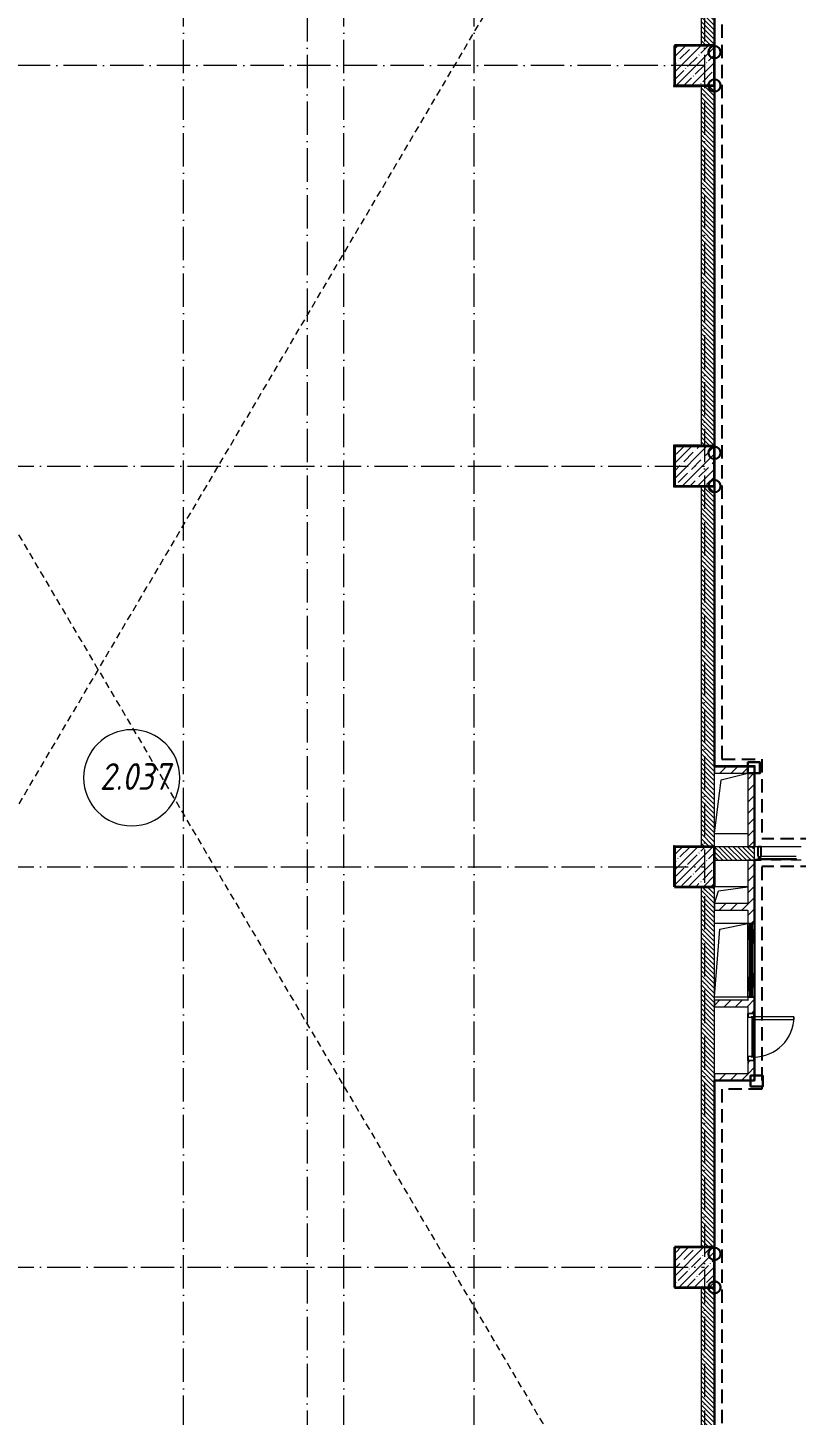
# Model space of a CAD drawing. Header units: millimetres. Extents: x -213536 to 1564669, y -45299 to 942238.
# Drawn here: x 512007 to 523517, y 443520 to 464300 of the extents above; entities that cross this region are included whole.
import ezdxf

# ---------------------------------------------------------------- set-up
doc = ezdxf.new("R2010")
doc.units = ezdxf.units.MM
for name, pattern in [('200_ШТРИХ_ш1п0_6_', [160, 100, -60]), ('50_200_ШТРИХ_1Т_ш5_п1_п1_', [700, 500, -100, 0, -100]), ('Штрих короткий', [300, 150, -150]), ('Штриховая _2 мм - 1 мм_', [300, 200, -100])]:
    doc.linetypes.add(name, pattern=pattern)
for name, color, linetype, lineweight in [('0-1', 7, 'Continuous', 5), ('0-2', 7, 'Continuous', 9), ('2) ПГП 4м', 4, 'Continuous', 30), ('2.1.2) ПГП мини окна 0.9м -', 200, 'Continuous', 53), ('3) ЖБ 4м', 3, 'Continuous', 30), ('4) Метл уголки', 6, 'Continuous', 30), ('5) Швы', 2, 'Continuous', 30), ('6) Мини окна 0.4 -', 10, 'Continuous', 30), ('Импосты витража', 7, 'Continuous', 9), ('Импосты витража-1', 7, 'Continuous', 25), ('Каркас_Импост', 7, 'Continuous', 13), ('Линии-1', 7, '200_ШТРИХ_ш1п0_6_', 9), ('Марки помещений', 7, 'Continuous', 9), ('Несущие колонны', 7, 'Continuous', 9), ('Несущие колонны-1', 7, 'Continuous', 35), ('Обобщенные модели', 7, 'Continuous', 9), ('Оси-2', 7, '50_200_ШТРИХ_1Т_ш5_п1_п1_', 9), ('Остекление-1', 7, 'Continuous', 9), ('Открывание-1', 7, 'Continuous', 9), ('Панель', 7, 'Continuous', 13), ('Перемычка-1', 7, 'Штрих короткий', 9), ('Стены', 7, 'Continuous', 9), ('Стены-1', 7, 'Continuous', 13), ('Штриховка разреза-1', 7, 'Continuous', 9), ('Элементы узлов', 7, 'Continuous', 9)]:
    doc.layers.add(name, color=color, linetype=linetype, lineweight=lineweight)
doc.layers.add('СТ-1_1', color=7, linetype='Штриховая _2 мм - 1 мм_', lineweight=90, true_color=0x888888)
doc.layers.get('0-2').off()
doc.styles.add('ISOCPEUR_I_2', font='isocpeui.ttf', dxfattribs={"width": 0.85, "height": 2.3})
pattern_1 = [(135, (0, 0), (-35.35534, -35.35534), [])]
pattern_2 = [(45, (0, 0), (-84.85281, 84.85281), [])]

# ---------------------------------------------------------------- blocks, each defined once
blk = doc.blocks.new('Ось 3 этаж')
at = {"layer": 'Оси-2'}
for p, q in [((514342.1, 423014.8), (514342.1, 477896.8)), ((516192.1, 477896.8), (516192.1, 439485.4)), ((518692.1, 423014.8), (518692.1, 477896.8)), ((522142.1, 477896.8), (522142.1, 423014.8)), ((516742.1, 423014.8), (516742.1, 476626.8)), ((522142.1, 463735.4), (501097.4, 463735.4)), ((501097.4, 457735.4), (522142.1, 457735.4)), ((501097.4, 451735.4), (522142.1, 451735.4)), ((501097.4, 445735.4), (522142.1, 445735.4))]:
    blk.add_line(p, q, dxfattribs=at)
blk = doc.blocks.new('BSC_Колонна _Прямоугольная - 600х600-26981669-АИ2_03_План отделки стен 3-го этажа _Часть 2_')
at = {"layer": 'Несущие колонны'}
h = blk.add_hatch(dxfattribs=at)
h.set_pattern_fill('FP_19', color=256, style=0, pattern_type=2)
h.set_pattern_definition([(45, (-91300, -38500), (-114.04925, 114.04925), []), (45, (-91185.95, -38500), (-114.04925, 114.04925), [201.613, -40.323, 3.353, -36.97])])
h.paths.add_polyline_path([(-295, -300), (300, -300), (300, 300), (-300, 300), (-300, -300)], flags=0)
at = {"layer": 'Несущие колонны-1'}
for p, q in [((300, 300), (-300, 300)), ((-300, 300), (-300, -300)), ((300, -300), (300, 300)), ((-300, -300), (300, -300))]:
    blk.add_line(p, q, dxfattribs=at)
blk = doc.blocks.new('BSC_Колонна _Прямоугольная - 600х600-V12-АИ2_03_План отделки стен 3-го этажа _Часть 2_')
at = {"layer": 'Несущие колонны'}
h = blk.add_hatch(dxfattribs=at)
h.set_pattern_fill('FP_20', color=256, style=0, pattern_type=2)
h.set_pattern_definition([(45, (-91300, -32500), (-114.04925, 114.04925), []), (45, (-91185.95, -32500), (-114.04925, 114.04925), [201.613, -40.323, 3.353, -36.97])])
h.paths.add_polyline_path([(-300, -300), (300, -300), (300, 300), (-300, 300)], flags=0)
at = {"layer": 'Несущие колонны-1'}
for p, q in [((300, 300), (-300, 300)), ((-300, 300), (-300, -300)), ((300, -300), (300, 300)), ((-300, -300), (300, -300))]:
    blk.add_line(p, q, dxfattribs=at)
blk = doc.blocks.new('BSC_Колонна _Прямоугольная - 600х600-V13-АИ2_03_План отделки стен 3-го этажа _Часть 2_')
at = {"layer": 'Несущие колонны'}
h = blk.add_hatch(dxfattribs=at)
h.set_pattern_fill('FP_21', color=256, style=0, pattern_type=2)
h.set_pattern_definition([(45, (-91300, -26500), (-114.04925, 114.04925), []), (45, (-91185.95, -26500), (-114.04925, 114.04925), [201.613, -40.323, 3.353, -36.97])])
h.paths.add_polyline_path([(-300, -300), (300, -300), (300, 300), (-300, 300)], flags=0)
at = {"layer": 'Несущие колонны-1'}
for p, q in [((300, 300), (-300, 300)), ((-300, 300), (-300, -300)), ((300, -300), (300, 300)), ((-300, -300), (300, -300))]:
    blk.add_line(p, q, dxfattribs=at)
blk = doc.blocks.new('BSC_Колонна _Прямоугольная - 600х600-V14-АИ2_03_План отделки стен 3-го этажа _Часть 2_')
at = {"layer": 'Несущие колонны'}
h = blk.add_hatch(dxfattribs=at)
h.set_pattern_fill('FP_22', color=256, style=0, pattern_type=2)
h.set_pattern_definition([(45, (-91300, -20500), (-114.04925, 114.04925), []), (45, (-91185.95, -20500), (-114.04925, 114.04925), [201.613, -40.323, 3.353, -36.97])])
h.paths.add_polyline_path([(-300, -300), (300, -300), (300, 300), (-300, 300)], flags=0)
at = {"layer": 'Несущие колонны-1'}
for p, q in [((300, 300), (-300, 300)), ((-300, 300), (-300, -300)), ((300, -300), (300, 300)), ((-300, -300), (300, -300))]:
    blk.add_line(p, q, dxfattribs=at)
blk = doc.blocks.new('Прямоугольный импост - 50 мм_заглушка-26940537-АИ2_03_План отделки стен 3-го этажа _Часть 2_')
at = {"layer": 'Импосты витража-1'}
for p, q in [((0, 17), (-50, 17)), ((-50, 17), (-50, 15)), ((-50, 15), (0, 15)), ((0, 15), (0, 17))]:
    blk.add_line(p, q, dxfattribs=at)
blk = doc.blocks.new('PNS_Панель прямоугольная2 - Нр_Стекло - 40мм-28950807-АИ2_03_План отделки стен 3-го этажа _Часть 2_')
at = {"layer": 'Остекление-1'}
for p, q in [((-262.5, 40), (262.5, 40)), ((-272.5, 0), (272.5, 0)), ((262.5, 0), (-262.5, 0))]:
    blk.add_line(p, q, dxfattribs=at)
blk = doc.blocks.new('Прямоугольный импост - Импост структурный с накладкой - 180мм-27489099-АИ2_03_План отделки стен 3-го этажа _Часть 2_')
at = {"layer": 'Импосты витража'}
for p, q in [((95500, 26800), (94975, 26800)), ((95500, 26603), (94975, 26603))]:
    blk.add_line(p, q, dxfattribs=at)
blk = doc.blocks.new('Прямоугольный импост - Импост структурный с накладкой - 180мм-26943387-АИ2_03_План отделки стен 3-го этажа _Часть 2_')
at = {"layer": 'Импосты витража-1'}
for p, q in [((-25, 0), (-25, 17)), ((-25, 17), (25, 17)), ((-15, 0), (-25, 0)), ((-15, -40), (-15, 0)), ((25, 0), (15, 0)), ((15, 0), (15, -40)), ((25, 17), (25, 0)), ((-25, -180), (-25, -40)), ((-25, -40), (-15, -40)), ((25, -180), (-25, -180)), ((15, -40), (25, -40)), ((25, -40), (25, -180))]:
    blk.add_line(p, q, dxfattribs=at)
blk = doc.blocks.new('AR_Отверстие прямоугольное _в плите_ - AR_Отверстие прямоугольное _в плите_-30552785-АИ2_03_План отделки стен 3-го этажа _Часть 2_')
at = {"layer": 'Обобщенные модели'}
for p, q in [((-150, 350), (250, 450)), ((-250, -450), (-150, 350)), ((-250, -450), (250, -450))]:
    blk.add_line(p, q, dxfattribs=at)
blk = doc.blocks.new('AR_Отверстие прямоугольное _в плите_ - AR_Отверстие прямоугольное _в плите_-30459257-АИ2_03_План отделки стен 3-го этажа _Часть 2_')
at = {"layer": 'Обобщенные модели'}
for p, q in [((250, 125), (-250, 125)), ((-250, -125), (-188, 63)), ((-188, 63), (250, 125))]:
    blk.add_line(p, q, dxfattribs=at)
blk = doc.blocks.new('AR_Отверстие прямоугольное _в плите_ - AR_Отверстие прямоугольное _в плите_-V262-АИ2_03_План отделки стен 3-го этажа _Часть 2_')
at = {"layer": 'Обобщенные модели'}
for p, q in [((250, 550), (-250, 550)), ((-250, -550), (-167, 467)), ((-167, 467), (250, 550)), ((-250, -550), (250, -550))]:
    blk.add_line(p, q, dxfattribs=at)
blk = doc.blocks.new('Дверь_СКБ_1Ст_Внутренняя_ШЕР - СОШ_Д-1__Дв_700x1800h_Технический шкаф ЭОМ и СС_EI30-36958901-АИ2_03_План отделки стен 3-го этажа _Часть 2_')
at = {"layer": 'Каркас_Импост'}
for p, q in [((-287.5, 40), (-337.5, 40)), ((-287.5, 40), (-287.5, 0)), ((-287.5, 0), (-277.5, 0)), ((-277.5, 0), (-277.5, -40)), ((302.5, 0), (312.5, 0)), ((302.5, 0), (302.5, -40)), ((362.5, 40), (312.5, 40)), ((312.5, 40), (312.5, 0)), ((362.5, 40), (362.5, -40)), ((-277.5, -40), (-337.5, -40)), ((362.5, -40), (302.5, -40))]:
    blk.add_line(p, q, dxfattribs=at)
at = {"layer": 'Открывание-1'}
blk.add_arc((-287.5, 40), 600, 360, 90, dxfattribs=at)
at = {"layer": 'Панель'}
for p, q in [((-287.5, 640), (-247.5, 640)), ((-287.5, 640), (-287.5, 40)), ((-247.5, 40), (-247.5, 640)), ((-287.5, 40), (-247.5, 40))]:
    blk.add_line(p, q, dxfattribs=at)
blk = doc.blocks.new('АР_Перемычка - АР_Перемычка-36959479-АИ2_03_План отделки стен 3-го этажа _Часть 2_')
at = {"layer": 'Обобщенные модели'}
blk.add_line((0, -50), (2, -50), dxfattribs=at)
blk = doc.blocks.new('154_Фахверк_СКБ_Швеллер - Тип_100_3960_зеркало-36793856-АИ2_03_План отделки стен 3-го этажа _Часть 2_')
at = {"layer": 'Обобщенные модели'}
for p, q in [((175, 50), (125, 50)), ((125, 50), (125, -50)), ((128, 47), (175, 47)), ((128, -47), (128, 47)), ((175, 47), (175, 50)), ((125, -50), (175, -50)), ((175, -47), (128, -47)), ((175, -50), (175, -47))]:
    blk.add_line(p, q, dxfattribs=at)
blk = doc.blocks.new('154_Стойка_СКБ_Швеллер - СМ-2180_100-28318692-АИ2_03_План отделки стен 3-го этажа _Часть 2_')
at = {"layer": 'Обобщенные модели'}
for p, q in [((171, 50), (125, 50)), ((125, 50), (125, -50)), ((129.5, 42.4), (171, 42.4)), ((129.5, -42.4), (129.5, 42.4)), ((171, 42.4), (171, 50)), ((125, -50), (171, -50)), ((171, -42.4), (129.5, -42.4)), ((171, -50), (171, -42.4))]:
    blk.add_line(p, q, dxfattribs=at)
blk = doc.blocks.new('Проем_Дверь_Прямоугольный - 3400х2800h_витражные проемы-35271956-АИ2_03_План отделки стен 3-го этажа _Часть 2_')
at = {"layer": 'Перемычка-1'}
for p, q in [((1700, 100), (-1700, 100)), ((1700, -100), (-1700, -100))]:
    blk.add_line(p, q, dxfattribs=at)
blk = doc.blocks.new('AR_Отверстие прямоугольное _в стене_ - AR_Отверстие прямоугольное _в стене__ОВ-36943067-АИ2_03_План отделки стен 3-го этажа _Часть 2_')
at = {"layer": 'Элементы узлов'}
for p, q in [((-550, 50), (550, 50)), ((550, 50), (-550, -50)), ((-550, 50), (550, -50)), ((550, 50), (-550, 50)), ((550, 50), (550, -50)), ((550, -50), (550, 50)), ((550, -50), (-550, -50)), ((-550, -50), (550, -50))]:
    blk.add_line(p, q, dxfattribs=at)
blk = doc.blocks.new('0125-Р-ОО-Ш2-АР-о_23_10_2024_rvt-1-АИ2_03_План отделки стен 3-го этажа _Часть 2_')
at = {"layer": 'Штриховка разреза-1'}
h = blk.add_hatch(dxfattribs=at)
h.set_pattern_fill('FP_1', color=256, style=0, pattern_type=2)
h.set_pattern_definition(pattern_1)
h.paths.add_polyline_path([(91600, 38800), (91600, 44250), (91400, 44250), (91400, 38800)], flags=0)
h = blk.add_hatch(dxfattribs=at)
h.set_pattern_fill('FP_1', color=256, style=0, pattern_type=2)
h.set_pattern_definition(pattern_1)
h.paths.add_polyline_path([(91600, 32800), (91600, 38200), (91400, 38200), (91400, 32800)], flags=0)
h = blk.add_hatch(dxfattribs=at)
h.set_pattern_fill('FP_1', color=256, style=0, pattern_type=2)
h.set_pattern_definition(pattern_1)
h.paths.add_polyline_path([(91600, 26800), (91600, 32200), (91400, 32200), (91400, 26800)], flags=0)
h = blk.add_hatch(dxfattribs=at)
h.set_pattern_fill('FP_3', color=256, style=0, pattern_type=2)
h.set_pattern_definition(pattern_2)
h.paths.add_polyline_path([(92100, 27900), (92200, 27900), (92200, 28000), (91600, 28000), (91600, 27900)], flags=0)
h = blk.add_hatch(dxfattribs=at)
h.set_pattern_fill('FP_3', color=256, style=0, pattern_type=2)
h.set_pattern_definition(pattern_2)
h.paths.add_polyline_path([(92200, 26800), (92200, 27900), (92100, 27900), (92100, 26800)], flags=0)
h = blk.add_hatch(dxfattribs=at)
h.set_pattern_fill('FP_1', color=256, style=0, pattern_type=2)
h.set_pattern_definition(pattern_1)
h.paths.add_polyline_path([(92200, 26600), (92200, 26800), (91600, 26800), (91600, 26600)], flags=0)
h = blk.add_hatch(dxfattribs=at)
h.set_pattern_fill('FP_3', color=256, style=0, pattern_type=2)
h.set_pattern_definition(pattern_2)
h.paths.add_polyline_path([(92200, 23400), (92200, 23554), (92192, 23554), (92192, 23595), (92108, 23595), (92108, 23554), (92100, 23554), (92100, 23400), (92192, 23400)], flags=0)
h.paths.add_polyline_path([(92197, 24303), (92197, 24350), (92200, 24350), (92200, 24500), (92197, 24500), (92197, 24547), (92103, 24547), (92103, 24500), (92100, 24500), (92100, 24350), (92103, 24350), (92103, 24303)], flags=0)
h.paths.add_polyline_path([(92200, 25650), (92200, 26600), (92100, 26600), (92100, 25650), (92113, 25650)], flags=0)
h = blk.add_hatch(dxfattribs=at)
h.set_pattern_fill('FP_1', color=256, style=0, pattern_type=2)
h.set_pattern_definition(pattern_1)
h.paths.add_polyline_path([(91600, 20800), (91600, 26200), (91400, 26200), (91400, 20800)], flags=0)
h = blk.add_hatch(dxfattribs=at)
h.set_pattern_fill('FP_3', color=256, style=0, pattern_type=2)
h.set_pattern_definition(pattern_2)
h.paths.add_polyline_path([(92100, 25850), (92100, 25950), (91600, 25950), (91600, 25850)], flags=0)
h = blk.add_hatch(dxfattribs=at)
h.set_pattern_fill('FP_3', color=256, style=0, pattern_type=2)
h.set_pattern_definition(pattern_2)
h.paths.add_polyline_path([(92100, 24400), (92100, 24500), (91600, 24500), (91600, 24400)], flags=0)
h = blk.add_hatch(dxfattribs=at)
h.set_pattern_fill('FP_3', color=256, style=0, pattern_type=2)
h.set_pattern_definition(pattern_2)
h.paths.add_polyline_path([(91600, 23300), (92200, 23300), (92200, 23400), (91600, 23400)], flags=0)
h = blk.add_hatch(dxfattribs=at)
h.set_pattern_fill('FP_1', color=256, style=0, pattern_type=2)
h.set_pattern_definition(pattern_1)
h.paths.add_polyline_path([(91600, 14650), (91600, 20200), (91400, 20200), (91400, 14650)], flags=0)
at = {"layer": 'Линии-1'}
for p, q in [((73700, 44150), (91093, 14662)), ((73707, 14762), (91093, 44238))]:
    blk.add_line(p, q, dxfattribs=at)
at = {"layer": 'Стены'}
blk.add_line((92100, 23600), (92100, 24300), dxfattribs=at)
at = {"layer": 'Стены-1'}
for p, q in [((91400, 44250), (91400, 38800)), ((91600, 38800), (91600, 44250)), ((91400, 38200), (91400, 32800)), ((91600, 32800), (91600, 38200)), ((91400, 32200), (91400, 26800)), ((91600, 26800), (91600, 32200)), ((92200, 28000), (91600, 28000)), ((91600, 28000), (91600, 27900)), ((91600, 27900), (92100, 27900)), ((92100, 27900), (92100, 26800)), ((92200, 27900), (92200, 28000)), ((92200, 26800), (92200, 27900)), ((92200, 26800), (91600, 26800)), ((91600, 26600), (92200, 26600)), ((92100, 26800), (92200, 26800)), ((92200, 26600), (92100, 26600)), ((92100, 26600), (92100, 25950)), ((92200, 26600), (92200, 26800)), ((92200, 25650), (92200, 26600)), ((91400, 26200), (91400, 20800)), ((91600, 20800), (91600, 26200)), ((92100, 25950), (91600, 25950)), ((91600, 25950), (91600, 25850)), ((91600, 25850), (92100, 25850)), ((92100, 25850), (92100, 25650)), ((92100, 24500), (91600, 24500)), ((91600, 24500), (91600, 24400)), ((91600, 24400), (92100, 24400)), ((92100, 24400), (92100, 24350)), ((92200, 24350), (92200, 24500)), ((92100, 23554), (92100, 23400)), ((92200, 23400), (92200, 23554)), ((92100, 23400), (91600, 23400)), ((91600, 23400), (91600, 23300)), ((91600, 23300), (92200, 23300)), ((92200, 23300), (92200, 23400)), ((91400, 20200), (91400, 14650)), ((91600, 14650), (91600, 20200))]:
    blk.add_line(p, q, dxfattribs=at)
at = {"layer": '0-2'}
for name, p in [('BSC_Колонна _Прямоугольная - 600х600-26981669-АИ2_03_План отделки стен 3-го этажа _Часть 2_', (91300, 38500)), ('BSC_Колонна _Прямоугольная - 600х600-V12-АИ2_03_План отделки стен 3-го этажа _Часть 2_', (91300, 32500)), ('AR_Отверстие прямоугольное _в плите_ - AR_Отверстие прямоугольное _в плите_-30552785-АИ2_03_План отделки стен 3-го этажа _Часть 2_', (91850, 27450)), ('BSC_Колонна _Прямоугольная - 600х600-V13-АИ2_03_План отделки стен 3-го этажа _Часть 2_', (91300, 26500)), ('Проем_Дверь_Прямоугольный - 3400х2800h_витражные проемы-35271956-АИ2_03_План отделки стен 3-го этажа _Часть 2_', (93900, 26700)), ('PNS_Панель прямоугольная2 - Нр_Стекло - 40мм-28950807-АИ2_03_План отделки стен 3-го этажа _Часть 2_', (92563, 26620)), ('Прямоугольный импост - Импост структурный с накладкой - 180мм-27489099-АИ2_03_План отделки стен 3-го этажа _Часть 2_', (-2675, 0)), ('AR_Отверстие прямоугольное _в плите_ - AR_Отверстие прямоугольное _в плите_-30459257-АИ2_03_План отделки стен 3-го этажа _Часть 2_', (91850, 26075)), ('AR_Отверстие прямоугольное _в плите_ - AR_Отверстие прямоугольное _в плите_-V262-АИ2_03_План отделки стен 3-го этажа _Часть 2_', (91850, 25100)), ('BSC_Колонна _Прямоугольная - 600х600-V14-АИ2_03_План отделки стен 3-го этажа _Часть 2_', (91300, 20500))]:
    blk.add_blockref(name, p, dxfattribs=at)
for name, p, rotation in [('Прямоугольный импост - 50 мм_заглушка-26940537-АИ2_03_План отделки стен 3-го этажа _Часть 2_', (92200, 26620), 180), ('AR_Отверстие прямоугольное _в стене_ - AR_Отверстие прямоугольное _в стене__ОВ-36943067-АИ2_03_План отделки стен 3-го этажа _Часть 2_', (92150, 25100), 89.99999999999962), ('154_Фахверк_СКБ_Швеллер - Тип_100_3960_зеркало-36793856-АИ2_03_План отделки стен 3-го этажа _Часть 2_', (92150, 24675), 269.9999999999996), ('154_Фахверк_СКБ_Швеллер - Тип_100_3960_зеркало-36793856-АИ2_03_План отделки стен 3-го этажа _Часть 2_', (92150, 24175), 89.99999999999962), ('АР_Перемычка - АР_Перемычка-36959479-АИ2_03_План отделки стен 3-го этажа _Часть 2_', (92150, 24300), 269.9999999999996), ('Дверь_СКБ_1Ст_Внутренняя_ШЕР - СОШ_Д-1__Дв_700x1800h_Технический шкаф ЭОМ и СС_EI30-36958901-АИ2_03_План отделки стен 3-го этажа _Часть 2_', (92150, 23962), 269.9999999999996), ('154_Стойка_СКБ_Швеллер - СМ-2180_100-28318692-АИ2_03_План отделки стен 3-го этажа _Часть 2_', (92150, 23725), 269.9999999999996)]:
    blk.add_blockref(name, p, dxfattribs=dict(at, rotation=rotation))
at = {"layer": '0-2', "extrusion": (0, 0, -1), "rotation": 180}
blk.add_blockref('Прямоугольный импост - Импост структурный с накладкой - 180мм-26943387-АИ2_03_План отделки стен 3-го этажа _Часть 2_', (-92275, 26620), dxfattribs=at)
blk = doc.blocks.new('AI_Марка_Помещение_х1__Общий_E___ISO-2_1K_ - Номер-16210215-АИ2_03_План отделки стен 3-го этажа _Часть 2_')
at = {"layer": 'Марки помещений'}
for start, end in [(360, 180), (180, 360)]:
    blk.add_arc((0.039, 0.312), 2.4, start, end, dxfattribs=at)
blk = doc.blocks.new('3этНиз')
at = {"layer": 'СТ-1_1', "lineweight": 25}
for p, q in [((522404, 470647), (522404, 453347)), ((522404, 453347), (523004, 453347)), ((523004, 453347), (523004, 452147)), ((526180, 452152), (523004, 452152)), ((526180, 451738), (523004, 451738)), ((523004, 451733), (523004, 448403)), ((523004, 448403), (522404, 448403)), ((522404, 448403), (522404, 433247))]:
    blk.add_line(p, q, dxfattribs=at)
at = {"layer": 'Стены-1'}
for p, q in [((522304, 453247), (522304, 470547)), ((522292, 469485), (522292, 464035)), ((521680, 463435), (521680, 463423)), ((521680, 463423), (522080, 463423)), ((522292, 463435), (522292, 458035)), ((521680, 458047), (521680, 457423)), ((522080, 458047), (521680, 458047)), ((522092, 458035), (522092, 458047)), ((521680, 457423), (522080, 457423)), ((522292, 457435), (522292, 453235)), ((522292, 453235), (522892, 453235)), ((522904, 453247), (522304, 453247)), ((522904, 453235), (522904, 453247)), ((521692, 452047), (521680, 452047)), ((521680, 452047), (521680, 451435)), ((522892, 451838), (522892, 450885)), ((522904, 451838), (522892, 451838)), ((522904, 448535), (522904, 451838)), ((522892, 449735), (522892, 449585)), ((522892, 449535), (522892, 448835)), ((522892, 448789), (522892, 448535))]:
    blk.add_line(p, q, dxfattribs=at)
at = {"layer": '0-1'}
blk.add_blockref('0125-Р-ОО-Ш2-АР-о_23_10_2024_rvt-1-АИ2_03_План отделки стен 3-го этажа _Часть 2_', (430692, 425235), dxfattribs=at)
at = {"layer": 'Марки помещений', "color": 3, "xscale": 300, "yscale": 300, "zscale": 99.99999999999993}
blk.add_blockref('AI_Марка_Помещение_х1__Общий_E___ISO-2_1K_ - Номер-16210215-АИ2_03_План отделки стен 3-го этажа _Часть 2_', (513553, 452973), dxfattribs=at)
at = {"layer": 'Марки помещений', "color": 114, "true_color": 0x139b48, "insert": (513087, 453286), "char_height": 400, "width": 785.65, "attachment_point": 1, "style": 'ISOCPEUR_I_2'}
blk.add_mtext('2.037', dxfattribs=at)

msp = doc.modelspace()

# ---------------------------------------------------------------- linework, layer by layer
at = {"layer": '2) ПГП 4м'}
for points in [[(522292.1, 469485.4), (522292.1, 464035.4)], [(522292.1, 463435.4), (522292.1, 458035.4)], [(522292.1, 457435.4), (522292.1, 453235.4), (522892.1, 453235.4), (522892.1, 452035.4)], [(522892.1, 451835.4), (522892.1, 448535.4), (522292.1, 448535.4), (522292.1, 446035.4)], [(522292.1, 445435.4), (522292.1, 439885.4)]]:
    msp.add_lwpolyline(points, dxfattribs=at)
at = {"layer": '2.1.2) ПГП мини окна 0.9м -'}
msp.add_lwpolyline([(522842.1, 449782.4), (522842.1, 450885.4)], dxfattribs=at)
at = {"layer": '3) ЖБ 4м'}
for points in [[(522292.1, 463435.4), (522292.1, 464035.4)], [(522292.1, 457435.4), (522292.1, 458035.4)], [(522292.1, 445435.4), (522292.1, 446035.4)]]:
    msp.add_lwpolyline(points, dxfattribs=at)
at = {"layer": '4) Метл уголки'}
for points in [[(522792.1, 453135.4), (522973.4, 453135.4), (522973.4, 453300.2), (522792.1, 453300.2)], [(522834.3, 448441.1), (523015.6, 448441.1), (523015.6, 448605.9), (522834.3, 448605.9)]]:
    msp.add_lwpolyline(points, close=True, dxfattribs=at)
at = {"layer": '5) Швы'}
for centre in [(522292.1, 463935.4), (522292.1, 463435.4), (522292.1, 457935.4), (522292.1, 457435.4), (522292.1, 445935.4), (522292.1, 445435.4)]:
    msp.add_circle(centre, 91.6, dxfattribs=at)
at = {"layer": '6) Мини окна 0.4 -'}
msp.add_lwpolyline([(522862.1, 448885.4), (522862.1, 449485.4)], dxfattribs=at)

# ---------------------------------------------------------------- block references
at = {"color": 5, "lineweight": 30}
msp.add_blockref('Ось 3 этаж', (0, 0), dxfattribs=at)
at = {"layer": '3) ЖБ 4м'}
msp.add_blockref('3этНиз', (0, 0), dxfattribs=at)

# ---------------------------------------------------------------- texts
at = {"layer": 'Марки помещений', "color": 114, "true_color": 0x139b48, "insert": (513087.9, 453286.3), "char_height": 400, "width": 785.654, "attachment_point": 1, "style": 'ISOCPEUR_I_2'}
msp.add_mtext('2.037', dxfattribs=at)

doc.saveas('drawing.dxf')
